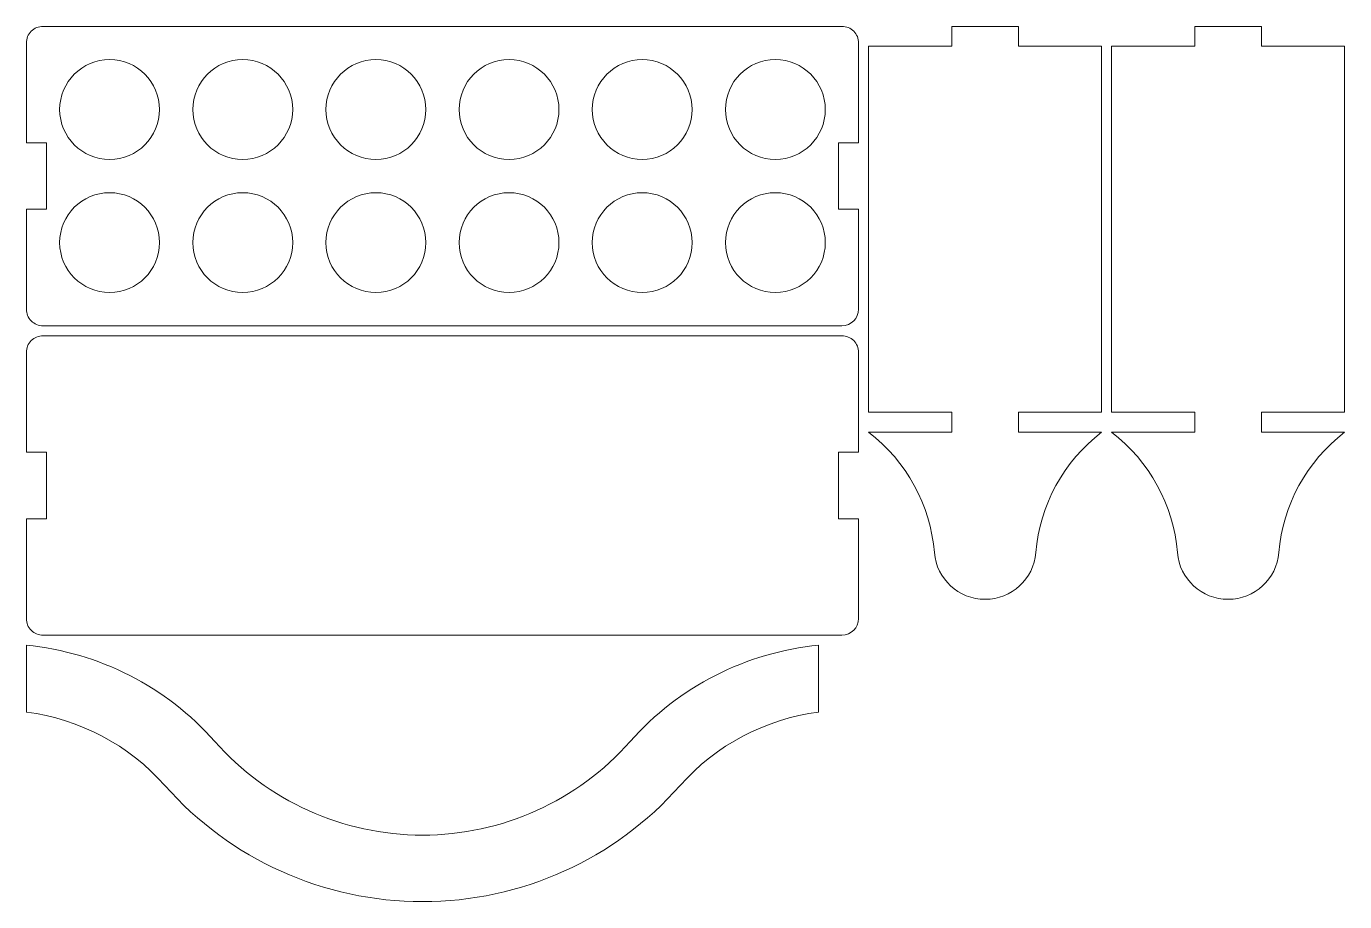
# Model space of a CAD drawing. Header units: millimetres. Extents: x -198 to 198, y -132 to 132.
import ezdxf

# ---------------------------------------------------------------- set-up
doc = ezdxf.new("R2010")
doc.units = ezdxf.units.MM
doc.header["$MEASUREMENT"] = 0
doc.layers.add('Layer 1', color=7, linetype='Continuous')

msp = doc.modelspace()

# ---------------------------------------------------------------- linework, layer by layer
at = {"layer": 'Layer 1', "color": 250, "lineweight": 20}
for points, knots in [([(-193, 41.5502), (-193, 41.5502), (47, 41.5502), (47, 41.5502), (47, 41.5502), (49.7614, 41.5502), (52, 43.7888), (52, 46.5502), (52, 46.5502), (52, 46.5502), (52, 76.5502), (52, 76.5502), (52, 76.5502), (52, 76.5502), (46, 76.5502), (46, 76.5502), (46, 76.5502), (46, 76.5502), (46, 96.5502), (46, 96.5502), (46, 96.5502), (46, 96.5502), (52, 96.5502), (52, 96.5502), (52, 96.5502), (52, 96.5502), (52, 126.5502), (52, 126.5502), (52, 126.5502), (52, 127.8763), (51.4732, 129.1481), (50.5355, 130.0857), (50.5355, 130.0857), (49.5979, 131.0234), (48.3261, 131.5502), (47, 131.5502), (47, 131.5502), (47, 131.5502), (-193, 131.5502), (-193, 131.5502), (-193, 131.5502), (-194.3261, 131.5502), (-195.5979, 131.0234), (-196.5355, 130.0857), (-196.5355, 130.0857), (-197.4732, 129.1481), (-198, 127.8763), (-198, 126.5502), (-198, 126.5502), (-198, 126.5502), (-198, 96.5502), (-198, 96.5502), (-198, 96.5502), (-198, 96.5502), (-192, 96.5502), (-192, 96.5502), (-192, 96.5502), (-192, 96.5502), (-192, 76.5502), (-192, 76.5502), (-192, 76.5502), (-192, 76.5502), (-198, 76.5502), (-198, 76.5502), (-198, 76.5502), (-198, 76.5502), (-198, 46.5502), (-198, 46.5502), (-198, 46.5502), (-198, 45.2241), (-197.4732, 43.9523), (-196.5355, 43.0147), (-196.5355, 43.0147), (-195.5979, 42.077), (-194.3261, 41.5502), (-193, 41.5502)], [0, 0, 0, 0, 0.05, 0.05, 0.05, 0.05, 0.1, 0.1, 0.1, 0.1, 0.15, 0.15, 0.15, 0.15, 0.2, 0.2, 0.2, 0.2, 0.25, 0.25, 0.25, 0.25, 0.3, 0.3, 0.3, 0.3, 0.35, 0.35, 0.35, 0.35, 0.4, 0.4, 0.4, 0.4, 0.45, 0.45, 0.45, 0.45, 0.5, 0.5, 0.5, 0.5, 0.55, 0.55, 0.55, 0.55, 0.6, 0.6, 0.6, 0.6, 0.65, 0.65, 0.65, 0.65, 0.7, 0.7, 0.7, 0.7, 0.75, 0.75, 0.75, 0.75, 0.8, 0.8, 0.8, 0.8, 0.85, 0.85, 0.85, 0.85, 0.9, 0.9, 0.9, 0.9, 1, 1, 1, 1]), ([(100, 131.5502), (100, 131.5502), (80, 131.5502), (80, 131.5502), (80, 131.5502), (80, 131.5502), (80, 125.5502), (80, 125.5502), (80, 125.5502), (80, 125.5502), (55, 125.5502), (55, 125.5502), (55, 125.5502), (55, 125.5502), (55, 15.5502), (55, 15.5502), (55, 15.5502), (55, 15.5502), (80, 15.5502), (80, 15.5502), (80, 15.5502), (80, 15.5502), (80, 9.5502), (80, 9.5502), (80, 9.5502), (80, 9.5502), (55, 9.5502), (55, 9.5502), (55, 9.5502), (66.4055, 0.8199), (73.5862, -12.3272), (74.7673, -26.6418), (74.7673, -26.6418), (75.4214, -34.5689), (82.0459, -40.6694), (90, -40.6694), (90, -40.6694), (97.954, -40.6694), (104.5786, -34.569), (105.2327, -26.6418), (105.2327, -26.6418), (106.4138, -12.3272), (113.5945, 0.8199), (125, 9.5502), (125, 9.5502), (125, 9.5502), (100, 9.5502), (100, 9.5502), (100, 9.5502), (100, 9.5502), (100, 15.5502), (100, 15.5502), (100, 15.5502), (100, 15.5502), (125, 15.5502), (125, 15.5502), (125, 15.5502), (125, 15.5502), (125, 125.5502), (125, 125.5502), (125, 125.5502), (125, 125.5502), (100, 125.5502), (100, 125.5502), (100, 125.5502), (100, 125.5502), (100, 131.5502), (100, 131.5502)], [0, 0, 0, 0, 0.05555556, 0.05555556, 0.05555556, 0.05555556, 0.11111111, 0.11111111, 0.11111111, 0.11111111, 0.16666667, 0.16666667, 0.16666667, 0.16666667, 0.22222222, 0.22222222, 0.22222222, 0.22222222, 0.27777778, 0.27777778, 0.27777778, 0.27777778, 0.33333333, 0.33333333, 0.33333333, 0.33333333, 0.38888889, 0.38888889, 0.38888889, 0.38888889, 0.44444444, 0.44444444, 0.44444444, 0.44444444, 0.5, 0.5, 0.5, 0.5, 0.55555556, 0.55555556, 0.55555556, 0.55555556, 0.61111111, 0.61111111, 0.61111111, 0.61111111, 0.66666667, 0.66666667, 0.66666667, 0.66666667, 0.72222222, 0.72222222, 0.72222222, 0.72222222, 0.77777778, 0.77777778, 0.77777778, 0.77777778, 0.83333333, 0.83333333, 0.83333333, 0.83333333, 0.88888889, 0.88888889, 0.88888889, 0.88888889, 1, 1, 1, 1]), ([(153, 131.5502), (153, 131.5502), (173, 131.5502), (173, 131.5502), (173, 131.5502), (173, 131.5502), (173, 125.5502), (173, 125.5502), (173, 125.5502), (173, 125.5502), (198, 125.5502), (198, 125.5502), (198, 125.5502), (198, 125.5502), (198, 15.5502), (198, 15.5502), (198, 15.5502), (198, 15.5502), (173, 15.5502), (173, 15.5502), (173, 15.5502), (173, 15.5502), (173, 9.5502), (173, 9.5502), (173, 9.5502), (173, 9.5502), (198, 9.5502), (198, 9.5502), (198, 9.5502), (186.5945, 0.8199), (179.4138, -12.3272), (178.2327, -26.6418), (178.2327, -26.6418), (177.5786, -34.5689), (170.9541, -40.6694), (163, -40.6694), (163, -40.6694), (155.046, -40.6694), (148.4214, -34.569), (147.7673, -26.6418), (147.7673, -26.6418), (146.5862, -12.3272), (139.4055, 0.8199), (128, 9.5502), (128, 9.5502), (128, 9.5502), (153, 9.5502), (153, 9.5502), (153, 9.5502), (153, 9.5502), (153, 15.5502), (153, 15.5502), (153, 15.5502), (153, 15.5502), (128, 15.5502), (128, 15.5502), (128, 15.5502), (128, 15.5502), (128, 125.5502), (128, 125.5502), (128, 125.5502), (128, 125.5502), (153, 125.5502), (153, 125.5502), (153, 125.5502), (153, 125.5502), (153, 131.5502), (153, 131.5502)], [0, 0, 0, 0, 0.05555556, 0.05555556, 0.05555556, 0.05555556, 0.11111111, 0.11111111, 0.11111111, 0.11111111, 0.16666667, 0.16666667, 0.16666667, 0.16666667, 0.22222222, 0.22222222, 0.22222222, 0.22222222, 0.27777778, 0.27777778, 0.27777778, 0.27777778, 0.33333333, 0.33333333, 0.33333333, 0.33333333, 0.38888889, 0.38888889, 0.38888889, 0.38888889, 0.44444444, 0.44444444, 0.44444444, 0.44444444, 0.5, 0.5, 0.5, 0.5, 0.55555556, 0.55555556, 0.55555556, 0.55555556, 0.61111111, 0.61111111, 0.61111111, 0.61111111, 0.66666667, 0.66666667, 0.66666667, 0.66666667, 0.72222222, 0.72222222, 0.72222222, 0.72222222, 0.77777778, 0.77777778, 0.77777778, 0.77777778, 0.83333333, 0.83333333, 0.83333333, 0.83333333, 0.88888889, 0.88888889, 0.88888889, 0.88888889, 1, 1, 1, 1]), ([(-173, 121.5502), (-164.7157, 121.5502), (-158, 114.8345), (-158, 106.5501), (-158, 106.5501), (-158, 98.2659), (-164.7158, 91.5502), (-173.0001, 91.5502), (-173.0001, 91.5502), (-181.2843, 91.5502), (-188, 98.266), (-188, 106.5502), (-188, 106.5502), (-188, 114.8345), (-181.2842, 121.5502), (-173, 121.5502)], [0, 0, 0, 0, 0.2, 0.2, 0.2, 0.2, 0.4, 0.4, 0.4, 0.4, 0.6, 0.6, 0.6, 0.6, 1, 1, 1, 1]), ([(-118, 106.5501), (-118, 98.2659), (-124.7158, 91.5502), (-133.0001, 91.5502), (-133.0001, 91.5502), (-141.2843, 91.5502), (-148, 98.266), (-148, 106.5502), (-148, 106.5502), (-148, 114.8345), (-141.2842, 121.5502), (-133, 121.5502), (-133, 121.5502), (-124.7157, 121.5502), (-118, 114.8345), (-118, 106.5501)], [0, 0, 0, 0, 0.2, 0.2, 0.2, 0.2, 0.4, 0.4, 0.4, 0.4, 0.6, 0.6, 0.6, 0.6, 1, 1, 1, 1]), ([(-78, 106.5501), (-78, 98.2659), (-84.7158, 91.5502), (-93.0001, 91.5502), (-93.0001, 91.5502), (-101.2843, 91.5502), (-108, 98.266), (-108, 106.5502), (-108, 106.5502), (-108, 114.8345), (-101.2842, 121.5502), (-93, 121.5502), (-93, 121.5502), (-84.7157, 121.5502), (-78, 114.8345), (-78, 106.5501)], [0, 0, 0, 0, 0.2, 0.2, 0.2, 0.2, 0.4, 0.4, 0.4, 0.4, 0.6, 0.6, 0.6, 0.6, 1, 1, 1, 1]), ([(-53.0001, 91.5502), (-61.2843, 91.5502), (-68, 98.266), (-68, 106.5502), (-68, 106.5502), (-68, 114.8345), (-61.2842, 121.5502), (-53, 121.5502), (-53, 121.5502), (-44.7157, 121.5502), (-38, 114.8345), (-38, 106.5501), (-38, 106.5501), (-38, 98.2659), (-44.7158, 91.5502), (-53.0001, 91.5502)], [0, 0, 0, 0, 0.2, 0.2, 0.2, 0.2, 0.4, 0.4, 0.4, 0.4, 0.6, 0.6, 0.6, 0.6, 1, 1, 1, 1]), ([(-13.0001, 91.5502), (-21.2843, 91.5502), (-28, 98.266), (-28, 106.5502), (-28, 106.5502), (-28, 114.8345), (-21.2842, 121.5502), (-13, 121.5502), (-13, 121.5502), (-4.7157, 121.5502), (2, 114.8345), (2, 106.5501), (2, 106.5501), (2, 98.2659), (-4.7158, 91.5502), (-13.0001, 91.5502)], [0, 0, 0, 0, 0.2, 0.2, 0.2, 0.2, 0.4, 0.4, 0.4, 0.4, 0.6, 0.6, 0.6, 0.6, 1, 1, 1, 1]), ([(26.9999, 91.5502), (18.7157, 91.5502), (12, 98.266), (12, 106.5502), (12, 106.5502), (12, 114.8345), (18.7158, 121.5502), (27, 121.5502), (27, 121.5502), (35.2843, 121.5502), (42, 114.8345), (42, 106.5501), (42, 106.5501), (42, 98.2659), (35.2842, 91.5502), (26.9999, 91.5502)], [0, 0, 0, 0, 0.2, 0.2, 0.2, 0.2, 0.4, 0.4, 0.4, 0.4, 0.6, 0.6, 0.6, 0.6, 1, 1, 1, 1]), ([(-173, 81.5502), (-164.7157, 81.5502), (-158, 74.8345), (-158, 66.5501), (-158, 66.5501), (-158, 58.2659), (-164.7158, 51.5502), (-173.0001, 51.5502), (-173.0001, 51.5502), (-181.2843, 51.5502), (-188, 58.266), (-188, 66.5502), (-188, 66.5502), (-188, 74.8345), (-181.2842, 81.5502), (-173, 81.5502)], [0, 0, 0, 0, 0.2, 0.2, 0.2, 0.2, 0.4, 0.4, 0.4, 0.4, 0.6, 0.6, 0.6, 0.6, 1, 1, 1, 1]), ([(-118, 66.5501), (-118, 58.2659), (-124.7158, 51.5502), (-133.0001, 51.5502), (-133.0001, 51.5502), (-141.2843, 51.5502), (-148, 58.266), (-148, 66.5502), (-148, 66.5502), (-148, 74.8345), (-141.2842, 81.5502), (-133, 81.5502), (-133, 81.5502), (-124.7157, 81.5502), (-118, 74.8345), (-118, 66.5501)], [0, 0, 0, 0, 0.2, 0.2, 0.2, 0.2, 0.4, 0.4, 0.4, 0.4, 0.6, 0.6, 0.6, 0.6, 1, 1, 1, 1]), ([(-93.0001, 51.5502), (-101.2843, 51.5502), (-108, 58.266), (-108, 66.5502), (-108, 66.5502), (-108, 74.8345), (-101.2842, 81.5502), (-93, 81.5502), (-93, 81.5502), (-84.7157, 81.5502), (-78, 74.8345), (-78, 66.5501), (-78, 66.5501), (-78, 58.2659), (-84.7158, 51.5502), (-93.0001, 51.5502)], [0, 0, 0, 0, 0.2, 0.2, 0.2, 0.2, 0.4, 0.4, 0.4, 0.4, 0.6, 0.6, 0.6, 0.6, 1, 1, 1, 1]), ([(-53.0001, 51.5502), (-61.2843, 51.5502), (-68, 58.266), (-68, 66.5502), (-68, 66.5502), (-68, 74.8345), (-61.2842, 81.5502), (-53, 81.5502), (-53, 81.5502), (-44.7157, 81.5502), (-38, 74.8345), (-38, 66.5501), (-38, 66.5501), (-38, 58.2659), (-44.7158, 51.5502), (-53.0001, 51.5502)], [0, 0, 0, 0, 0.2, 0.2, 0.2, 0.2, 0.4, 0.4, 0.4, 0.4, 0.6, 0.6, 0.6, 0.6, 1, 1, 1, 1]), ([(-13.0001, 51.5502), (-21.2843, 51.5502), (-28, 58.266), (-28, 66.5502), (-28, 66.5502), (-28, 74.8345), (-21.2842, 81.5502), (-13, 81.5502), (-13, 81.5502), (-4.7157, 81.5502), (2, 74.8345), (2, 66.5501), (2, 66.5501), (2, 58.2659), (-4.7158, 51.5502), (-13.0001, 51.5502)], [0, 0, 0, 0, 0.2, 0.2, 0.2, 0.2, 0.4, 0.4, 0.4, 0.4, 0.6, 0.6, 0.6, 0.6, 1, 1, 1, 1]), ([(12, 66.5502), (12, 74.8345), (18.7158, 81.5502), (27, 81.5502), (27, 81.5502), (35.2843, 81.5502), (42, 74.8345), (42, 66.5501), (42, 66.5501), (42, 58.2659), (35.2842, 51.5502), (26.9999, 51.5502), (26.9999, 51.5502), (18.7157, 51.5502), (12, 58.266), (12, 66.5502)], [0, 0, 0, 0, 0.2, 0.2, 0.2, 0.2, 0.4, 0.4, 0.4, 0.4, 0.6, 0.6, 0.6, 0.6, 1, 1, 1, 1]), ([(52, -46.4498), (52, -46.4498), (52, -16.4498), (52, -16.4498), (52, -16.4498), (52, -16.4498), (46, -16.4498), (46, -16.4498), (46, -16.4498), (46, -16.4498), (46, 3.5502), (46, 3.5502), (46, 3.5502), (46, 3.5502), (52, 3.5502), (52, 3.5502), (52, 3.5502), (52, 3.5502), (52, 33.5502), (52, 33.5502), (52, 33.5502), (52, 34.8763), (51.4732, 36.1481), (50.5355, 37.0857), (50.5355, 37.0857), (49.5979, 38.0234), (48.3261, 38.5502), (47, 38.5502), (47, 38.5502), (47, 38.5502), (-193, 38.5502), (-193, 38.5502), (-193, 38.5502), (-194.3261, 38.5502), (-195.5979, 38.0234), (-196.5355, 37.0857), (-196.5355, 37.0857), (-197.4732, 36.1481), (-198, 34.8763), (-198, 33.5502), (-198, 33.5502), (-198, 33.5502), (-198, 3.5502), (-198, 3.5502), (-198, 3.5502), (-198, 3.5502), (-192, 3.5502), (-192, 3.5502), (-192, 3.5502), (-192, 3.5502), (-192, -16.4498), (-192, -16.4498), (-192, -16.4498), (-192, -16.4498), (-198, -16.4498), (-198, -16.4498), (-198, -16.4498), (-198, -16.4498), (-198, -46.4498), (-198, -46.4498), (-198, -46.4498), (-198, -47.7759), (-197.4732, -49.0477), (-196.5355, -49.9853), (-196.5355, -49.9853), (-195.5979, -50.923), (-194.3261, -51.4498), (-193, -51.4498), (-193, -51.4498), (-193, -51.4498), (47, -51.4498), (47, -51.4498), (47, -51.4498), (49.7614, -51.4498), (52, -49.2112), (52, -46.4498)], [0, 0, 0, 0, 0.05, 0.05, 0.05, 0.05, 0.1, 0.1, 0.1, 0.1, 0.15, 0.15, 0.15, 0.15, 0.2, 0.2, 0.2, 0.2, 0.25, 0.25, 0.25, 0.25, 0.3, 0.3, 0.3, 0.3, 0.35, 0.35, 0.35, 0.35, 0.4, 0.4, 0.4, 0.4, 0.45, 0.45, 0.45, 0.45, 0.5, 0.5, 0.5, 0.5, 0.55, 0.55, 0.55, 0.55, 0.6, 0.6, 0.6, 0.6, 0.65, 0.65, 0.65, 0.65, 0.7, 0.7, 0.7, 0.7, 0.75, 0.75, 0.75, 0.75, 0.8, 0.8, 0.8, 0.8, 0.85, 0.85, 0.85, 0.85, 0.9, 0.9, 0.9, 0.9, 1, 1, 1, 1]), ([(-1.593, -96.6346), (-21.1947, -118.8347), (-49.3846, -131.5502), (-79, -131.5502), (-79, -131.5502), (-108.6154, -131.5502), (-136.8053, -118.8347), (-156.407, -96.6346), (-156.407, -96.6346), (-167.1377, -84.4813), (-181.9195, -76.6419), (-198, -74.576), (-198, -74.576), (-198, -74.576), (-198, -54.4498), (-198, -54.4498), (-198, -54.4498), (-176.1582, -56.6025), (-155.9413, -66.9448), (-141.4147, -83.3971), (-141.4147, -83.3971), (-125.6095, -101.2974), (-102.8794, -111.5502), (-79, -111.5502), (-79, -111.5502), (-55.1206, -111.5502), (-32.3905, -101.2974), (-16.5853, -83.3971), (-16.5853, -83.3971), (-2.0587, -66.9448), (18.1582, -56.6025), (40, -54.4498), (40, -54.4498), (40, -54.4498), (40, -74.576), (40, -74.576), (40, -74.576), (23.9195, -76.6419), (9.1377, -84.4813), (-1.593, -96.6346)], [0, 0, 0, 0, 0.09090909, 0.09090909, 0.09090909, 0.09090909, 0.18181818, 0.18181818, 0.18181818, 0.18181818, 0.27272727, 0.27272727, 0.27272727, 0.27272727, 0.36363636, 0.36363636, 0.36363636, 0.36363636, 0.45454545, 0.45454545, 0.45454545, 0.45454545, 0.54545455, 0.54545455, 0.54545455, 0.54545455, 0.63636364, 0.63636364, 0.63636364, 0.63636364, 0.72727273, 0.72727273, 0.72727273, 0.72727273, 0.81818182, 0.81818182, 0.81818182, 0.81818182, 1, 1, 1, 1])]:
    msp.add_open_spline(points, degree=3, knots=knots, dxfattribs=at)

doc.saveas('drawing.dxf')
